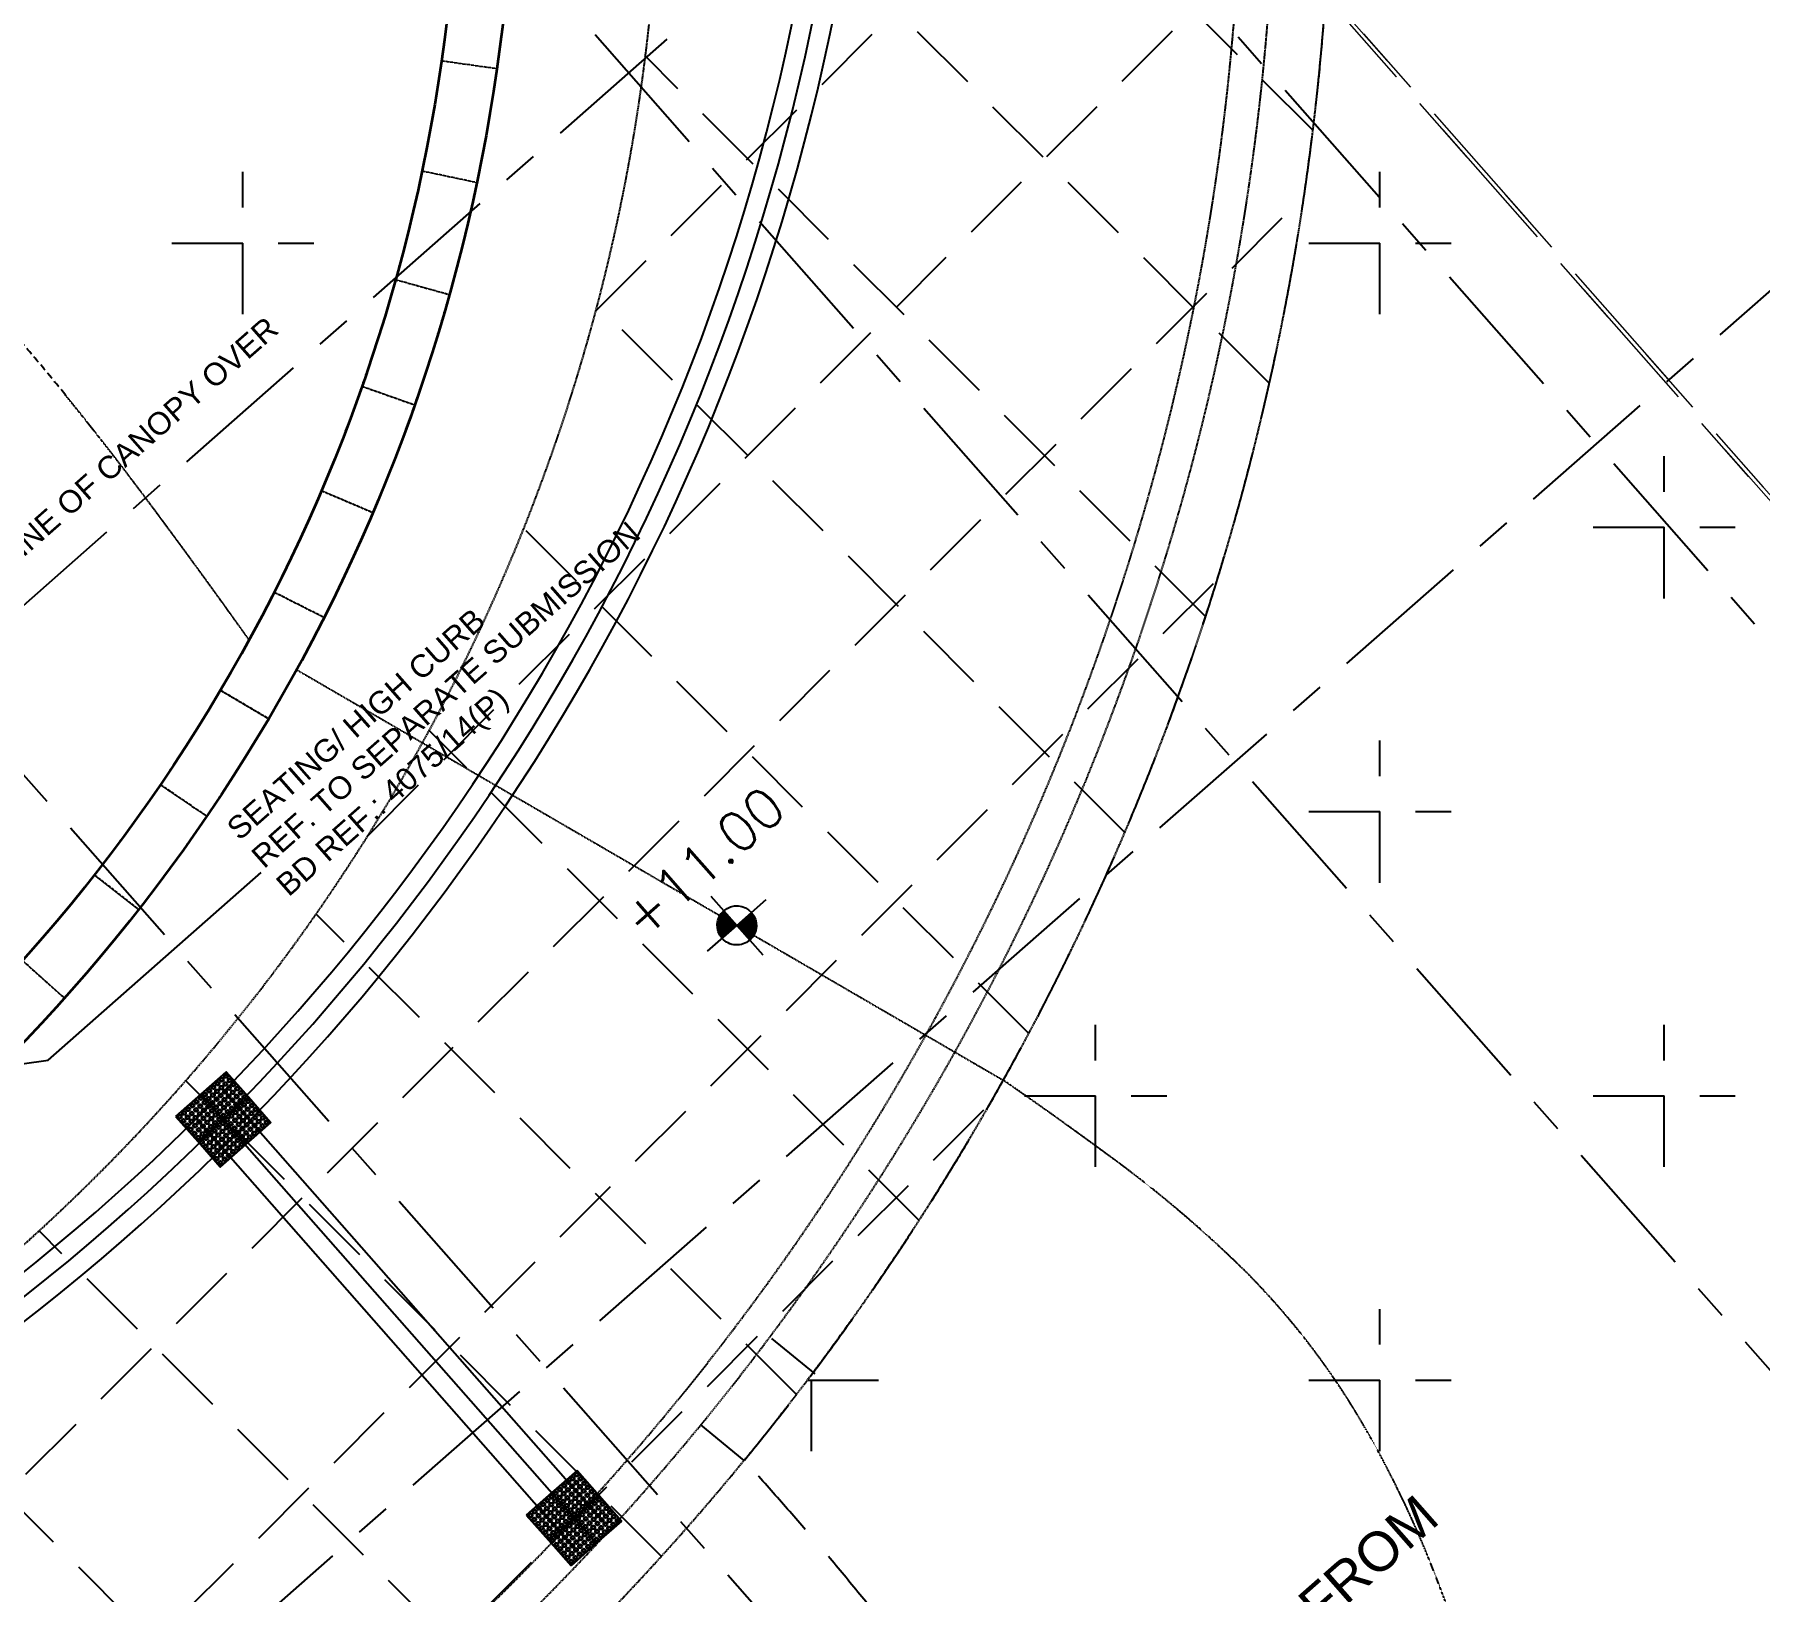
# Model space of a CAD drawing. Header units: millimetres. Extents: x 832728086 to 834530684, y 817551485 to 818349469.
# Drawn here: x 834335435 to 834350846, y 817997492 to 818011403 of the extents above; entities that cross this region are included whole.
import ezdxf

# ---------------------------------------------------------------- set-up
doc = ezdxf.new("R2010")
doc.units = ezdxf.units.MM
doc.header["$LTSCALE"] = 100
for name, pattern in [('Grid Line', [22.225, 12.7, -3.175, 3.175, -3.175]), ('Hidden', [9.525, 6.35, -3.175]), ('HIDDEN2', [4.7625, 3.175, -1.5875])]:
    doc.linetypes.add(name, pattern=pattern)
for name, color, linetype in [('+C-160', 160, 'Hidden'), ('000-Tactile-l', 8, 'Continuous'), ('DLN020__', 6, 'Continuous'), ('DLN030_1', 1, 'Continuous'), ('DLN040__', 7, 'Continuous'), ('DLN210__', 7, 'Continuous'), ('LEVEL', 7, 'Continuous')]:
    doc.layers.add(name, color=color, linetype=linetype)
doc.layers.add('000-edge seating element-b', color=4, linetype='Continuous', lineweight=20)
doc.layers.add('000-LAYOUT PROPOSAL W8', color=1, linetype='Continuous', lineweight=35)
doc.layers.add('000-helpline', color=30, linetype='Continuous', lineweight=30, plot=False)
doc.styles.add('romans', font='romans.shx')
doc.styles.get("Standard").update_dxf_attribs({"font": 'swiss.ttf'})
doc.styles.add('Swis721tBT', font='swissl.ttf')
doc.dimstyles.new('INTDIM', dxfattribs={"dimtxt": 200, "dimasz": 125, "dimexe": 100, "dimexo": 150, "dimgap": 80, "dimtad": 1, "dimdec": 0, "dimzin": 9, "dimdsep": 46, "dimtxsty": 'Swis721tBT', "dimblk": 'OPEN30', "dimcen": -125, "dimclrd": 256, "dimclre": 256, "dimclrt": 2, "dimaunit": 1, "dimadec": 1, "dimazin": 0, "dimtfac": 0.444444, "dimtdec": 0, "dimtix": 1, "dimtmove": 2, "dimatfit": 3, "dimldrblk": 'OPEN30', "dimfxl": 0, "dimtolj": 1, "dimlwd": -1, "dimlwe": -1, "dimarcsym": 0})

# ---------------------------------------------------------------- blocks, each defined once
blk = doc.blocks.new('*X5')
at = {"color": 0}
for p, q in [((45956, 42700), (46156, 42700)), ((45956, 42694), (46156, 42694)), ((45957, 42688), (46156, 42688)), ((45957, 42681), (46156, 42681)), ((45958, 42675), (46156, 42675)), ((45959, 42669), (46156, 42669)), ((45960, 42662), (46156, 42662)), ((45962, 42656), (46156, 42656)), ((45964, 42650), (46156, 42650)), ((45965, 42644), (46156, 42644)), ((45968, 42638), (46156, 42638)), ((45970, 42631), (46156, 42631)), ((45973, 42625), (46156, 42625)), ((45975, 42619), (46156, 42619)), ((45978, 42612), (46156, 42612)), ((45982, 42606), (46156, 42606)), ((45986, 42600), (46156, 42600)), ((45990, 42594), (46156, 42594)), ((45994, 42588), (46156, 42588)), ((45999, 42581), (46156, 42581)), ((46004, 42575), (46156, 42575)), ((46009, 42569), (46156, 42569)), ((46015, 42562), (46156, 42562)), ((46022, 42556), (46156, 42556)), ((46029, 42550), (46156, 42550)), ((46037, 42544), (46156, 42544)), ((46047, 42538), (46156, 42538)), ((46057, 42531), (46156, 42531)), ((46069, 42525), (46156, 42525)), ((46083, 42519), (46156, 42519)), ((46102, 42512), (46156, 42512)), ((46133, 42506), (46156, 42506))]:
    blk.add_line(p, q, dxfattribs=at)
blk = doc.blocks.new('*X4')
at = {"color": 0}
for p, q in [((46156, 42900), (46200, 42900)), ((46156, 42894), (46222, 42894)), ((46156, 42888), (46238, 42888)), ((46156, 42881), (46250, 42881)), ((46156, 42875), (46261, 42875)), ((46156, 42869), (46271, 42869)), ((46156, 42862), (46279, 42862)), ((46156, 42856), (46287, 42856)), ((46156, 42850), (46294, 42850)), ((46156, 42844), (46300, 42844)), ((46156, 42838), (46306, 42838)), ((46156, 42831), (46311, 42831)), ((46156, 42825), (46316, 42825)), ((46156, 42819), (46320, 42819)), ((46156, 42812), (46324, 42812)), ((46156, 42806), (46328, 42806)), ((46156, 42800), (46332, 42800)), ((46156, 42794), (46335, 42794)), ((46156, 42788), (46338, 42788)), ((46156, 42781), (46341, 42781)), ((46156, 42775), (46343, 42775)), ((46156, 42769), (46345, 42769)), ((46156, 42762), (46347, 42762)), ((46156, 42756), (46349, 42756)), ((46156, 42750), (46351, 42750)), ((46156, 42744), (46352, 42744)), ((46156, 42738), (46353, 42738)), ((46156, 42731), (46354, 42731)), ((46156, 42725), (46355, 42725)), ((46156, 42719), (46355, 42719)), ((46156, 42712), (46356, 42712)), ((46156, 42706), (46356, 42706))]:
    blk.add_line(p, q, dxfattribs=at)
blk = doc.blocks.new('ELFIN')
at = {"layer": 'LEVEL'}
for p, q in [((0, 0.5), (0, 0)), ((0, 0), (-0.5, 0)), ((0, 0), (0, -0.5)), ((0.5, 0), (0, 0))]:
    blk.add_line(p, q, dxfattribs=at)
for start, end in [(90, 180), (0, 90), (180, 270), (270, 0)]:
    blk.add_arc((0, 0), 0.25, start, end, dxfattribs=at)
at = {"layer": 'LEVEL', "xscale": 0.00125, "yscale": 0.00125, "zscale": 0.00125}
for name in ['*X4', '*X5']:
    blk.add_blockref(name, (-57.695, -53.381), dxfattribs=at)
at = {"layer": 'LEVEL', "style": 'romans'}
blk.add_attdef('ELFIN', (0.254, 0.347), '', height=0.5, dxfattribs=at)
blk = doc.blocks.new('_Open30')
at = {"color": 0, "linetype": 'ByBlock', "lineweight": -2}
for p, q in [((-1, 0.27), (0, 0)), ((0, 0), (-1, -0.27)), ((0, 0), (-1, 0))]:
    blk.add_line(p, q, dxfattribs=at)
blk = doc.blocks.new('tactile')
at = {"layer": '000-helpline', "ltscale": 0.015}
for points in [[(834336.979, 818001.984), (834337.204, 818002.182), (834337.402, 818001.957), (834337.177, 818001.759)], [(834336.754, 818001.786), (834336.979, 818001.984), (834337.177, 818001.759), (834336.952, 818001.561)], [(834337.177, 818001.759), (834337.402, 818001.957), (834337.601, 818001.732), (834337.375, 818001.534)], [(834336.952, 818001.561), (834337.177, 818001.759), (834337.375, 818001.534), (834337.15, 818001.335)], [(834340.113, 817998.423), (834340.339, 817998.621), (834340.537, 817998.396), (834340.312, 817998.197)], [(834339.888, 817998.224), (834340.113, 817998.423), (834340.312, 817998.197), (834340.086, 817997.999)], [(834340.312, 817998.197), (834340.537, 817998.396), (834340.735, 817998.17), (834340.51, 817997.972)], [(834340.086, 817997.999), (834340.312, 817998.197), (834340.51, 817997.972), (834340.285, 817997.774)]]:
    blk.add_lwpolyline(points, close=True, dxfattribs=at)
at = {"layer": '000-Tactile-l', "ltscale": 5e-05}
for p, q in [((834337.061, 818001.89, 10.469), (834340.51, 817997.972, 10.469)), ((834337.184, 818002.016, 10.469), (834340.588, 817998.148, 10.469)), ((834336.937, 818001.767, 10.469), (834340.326, 817997.917, 10.469))]:
    blk.add_line(p, q, dxfattribs=at)
at = {"layer": '000-Tactile-l', "ltscale": 0.015}
for centre, radius in [((834337.052, 818002.015), 0.0175), ((834337.052, 818002.015), 0.0125), ((834337.089, 818002.048), 0.0175), ((834337.089, 818002.048), 0.0125), ((834337.122, 818002.01), 0.0175), ((834337.127, 818002.081), 0.0175), ((834337.122, 818002.01), 0.0125), ((834337.127, 818002.081), 0.0125), ((834337.16, 818002.043), 0.0175), ((834337.164, 818002.114), 0.0175), ((834337.16, 818002.043), 0.0125), ((834337.164, 818002.114), 0.0125), ((834337.193, 818002.006), 0.0175), ((834337.197, 818002.076), 0.0175), ((834337.193, 818002.006), 0.0125), ((834337.202, 818002.147), 0.0175), ((834337.197, 818002.076), 0.0125), ((834337.202, 818002.147), 0.0125), ((834337.23, 818002.039), 0.0175), ((834337.235, 818002.109), 0.0175), ((834337.23, 818002.039), 0.0125), ((834337.235, 818002.109), 0.0125), ((834337.263, 818002.001), 0.0175), ((834337.268, 818002.072), 0.0175), ((834337.268, 818002.072), 0.0125), ((834337.301, 818002.034), 0.0175), ((834337.301, 818002.034), 0.0125), ((834336.864, 818001.85), 0.0175), ((834336.902, 818001.883), 0.0175), ((834336.902, 818001.883), 0.0125), ((834336.939, 818001.916), 0.0175), ((834336.939, 818001.916), 0.0125), ((834336.972, 818001.878), 0.0175), ((834336.977, 818001.949), 0.0175), ((834336.972, 818001.878), 0.0125), ((834336.977, 818001.949), 0.0125), ((834337.01, 818001.911), 0.0175), ((834337.014, 818001.982), 0.0175), ((834337.01, 818001.911), 0.0125), ((834337.014, 818001.982), 0.0125), ((834337.043, 818001.874), 0.0175), ((834337.047, 818001.944), 0.0175), ((834337.043, 818001.874), 0.0125), ((834337.047, 818001.944), 0.0125), ((834337.08, 818001.907), 0.0175), ((834337.085, 818001.977), 0.0175), ((834337.08, 818001.907), 0.0125), ((834337.085, 818001.977), 0.0125), ((834337.113, 818001.869), 0.0175), ((834337.118, 818001.94), 0.0175), ((834337.113, 818001.869), 0.0125), ((834337.118, 818001.94), 0.0125), ((834337.151, 818001.902), 0.0175), ((834337.155, 818001.973), 0.0175), ((834337.151, 818001.902), 0.0125), ((834337.155, 818001.973), 0.0125), ((834337.184, 818001.865), 0.0175), ((834337.188, 818001.935), 0.0175), ((834337.184, 818001.865), 0.0125), ((834337.188, 818001.935), 0.0125), ((834337.221, 818001.898), 0.0175), ((834337.226, 818001.968), 0.0175), ((834337.221, 818001.898), 0.0125), ((834337.226, 818001.968), 0.0125), ((834337.254, 818001.86), 0.0175), ((834337.259, 818001.931), 0.0175), ((834337.254, 818001.86), 0.0125), ((834337.259, 818001.931), 0.0125), ((834337.263, 818002.001), 0.0125), ((834337.292, 818001.893), 0.0175), ((834337.297, 818001.964), 0.0175), ((834337.292, 818001.893), 0.0125), ((834337.297, 818001.964), 0.0125), ((834337.325, 818001.856), 0.0175), ((834337.33, 818001.926), 0.0175), ((834337.325, 818001.856), 0.0125), ((834337.334, 818001.997), 0.0175), ((834337.33, 818001.926), 0.0125), ((834337.334, 818001.997), 0.0125), ((834337.363, 818001.889), 0.0175), ((834337.367, 818001.959), 0.0175), ((834337.363, 818001.889), 0.0125), ((834337.367, 818001.959), 0.0125), ((834337.396, 818001.851), 0.0175), ((834337.4, 818001.922), 0.0175), ((834337.396, 818001.851), 0.0125), ((834337.4, 818001.922), 0.0125), ((834337.433, 818001.884), 0.0175), ((834337.433, 818001.884), 0.0125), ((834337.466, 818001.847), 0.0175), ((834336.789, 818001.784), 0.0175), ((834336.789, 818001.784), 0.0125), ((834336.822, 818001.746), 0.0175), ((834336.827, 818001.817), 0.0175), ((834336.822, 818001.746), 0.0125), ((834336.827, 818001.817), 0.0125), ((834336.855, 818001.708), 0.0175), ((834336.86, 818001.779), 0.0175), ((834336.855, 818001.708), 0.0125), ((834336.86, 818001.779), 0.0125), ((834336.864, 818001.85), 0.0125), ((834336.893, 818001.742), 0.0175), ((834336.897, 818001.812), 0.0175), ((834336.893, 818001.742), 0.0125), ((834336.897, 818001.812), 0.0125), ((834336.926, 818001.704), 0.0175), ((834336.93, 818001.775), 0.0175), ((834336.926, 818001.704), 0.0125), ((834336.935, 818001.845), 0.0175), ((834336.93, 818001.775), 0.0125), ((834336.935, 818001.845), 0.0125), ((834336.963, 818001.737), 0.0175), ((834336.968, 818001.808), 0.0175), ((834336.963, 818001.737), 0.0125), ((834336.968, 818001.808), 0.0125), ((834336.996, 818001.699), 0.0175), ((834337.001, 818001.77), 0.0175), ((834336.996, 818001.699), 0.0125), ((834337.005, 818001.841), 0.0175), ((834337.001, 818001.77), 0.0125), ((834337.005, 818001.841), 0.0125), ((834337.034, 818001.733), 0.0175), ((834337.038, 818001.803), 0.0175), ((834337.034, 818001.733), 0.0125), ((834337.038, 818001.803), 0.0125), ((834337.067, 818001.695), 0.0175), ((834337.071, 818001.766), 0.0175), ((834337.076, 818001.836), 0.0175), ((834337.071, 818001.766), 0.0125), ((834337.076, 818001.836), 0.0125), ((834337.104, 818001.728), 0.0175), ((834337.109, 818001.799), 0.0175), ((834337.104, 818001.728), 0.0125), ((834337.109, 818001.799), 0.0125), ((834337.142, 818001.761), 0.0175), ((834337.146, 818001.832), 0.0175), ((834337.142, 818001.761), 0.0125), ((834337.146, 818001.832), 0.0125), ((834337.175, 818001.724), 0.0175), ((834337.179, 818001.794), 0.0175), ((834337.175, 818001.724), 0.0125), ((834337.179, 818001.794), 0.0125), ((834337.212, 818001.757), 0.0175), ((834337.217, 818001.827), 0.0175), ((834337.212, 818001.757), 0.0125), ((834337.217, 818001.827), 0.0125), ((834337.245, 818001.719), 0.0175), ((834337.25, 818001.79), 0.0175), ((834337.245, 818001.719), 0.0125), ((834337.25, 818001.79), 0.0125), ((834337.283, 818001.752), 0.0175), ((834337.288, 818001.823), 0.0175), ((834337.283, 818001.752), 0.0125), ((834337.288, 818001.823), 0.0125), ((834337.316, 818001.715), 0.0175), ((834337.321, 818001.785), 0.0175), ((834337.316, 818001.715), 0.0125), ((834337.321, 818001.785), 0.0125), ((834337.354, 818001.748), 0.0175), ((834337.358, 818001.818), 0.0175), ((834337.354, 818001.748), 0.0125), ((834337.358, 818001.818), 0.0125), ((834337.387, 818001.71), 0.0175), ((834337.391, 818001.781), 0.0175), ((834337.387, 818001.71), 0.0125), ((834337.391, 818001.781), 0.0125), ((834337.424, 818001.743), 0.0175), ((834337.429, 818001.814), 0.0175), ((834337.424, 818001.743), 0.0125), ((834337.429, 818001.814), 0.0125), ((834337.457, 818001.706), 0.0175), ((834337.462, 818001.776), 0.0175), ((834337.457, 818001.706), 0.0125), ((834337.462, 818001.776), 0.0125), ((834337.466, 818001.847), 0.0125), ((834337.495, 818001.739), 0.0175), ((834337.499, 818001.809), 0.0175), ((834337.495, 818001.739), 0.0125), ((834337.499, 818001.809), 0.0125), ((834337.528, 818001.701), 0.0175), ((834337.532, 818001.772), 0.0175), ((834337.528, 818001.701), 0.0125), ((834337.532, 818001.772), 0.0125), ((834337.565, 818001.734), 0.0175), ((834337.565, 818001.734), 0.0125), ((834336.888, 818001.671), 0.0175), ((834336.888, 818001.671), 0.0125), ((834336.921, 818001.633), 0.0175), ((834336.921, 818001.633), 0.0125), ((834336.954, 818001.596), 0.0175), ((834336.959, 818001.666), 0.0175), ((834336.954, 818001.596), 0.0125), ((834336.959, 818001.666), 0.0125), ((834336.987, 818001.558), 0.0175), ((834336.992, 818001.629), 0.0175), ((834336.987, 818001.558), 0.0125), ((834336.992, 818001.629), 0.0125), ((834337.025, 818001.591), 0.0175), ((834337.029, 818001.662), 0.0175), ((834337.025, 818001.591), 0.0125), ((834337.029, 818001.662), 0.0125), ((834337.058, 818001.554), 0.0175), ((834337.062, 818001.624), 0.0175), ((834337.058, 818001.554), 0.0125), ((834337.062, 818001.624), 0.0125), ((834337.067, 818001.695), 0.0125), ((834337.095, 818001.587), 0.0175), ((834337.1, 818001.657), 0.0175), ((834337.095, 818001.587), 0.0125), ((834337.1, 818001.657), 0.0125), ((834337.128, 818001.549), 0.0175), ((834337.133, 818001.62), 0.0175), ((834337.128, 818001.549), 0.0125), ((834337.137, 818001.69), 0.0175), ((834337.133, 818001.62), 0.0125), ((834337.137, 818001.69), 0.0125), ((834337.166, 818001.582), 0.0175), ((834337.17, 818001.653), 0.0175), ((834337.166, 818001.582), 0.0125), ((834337.17, 818001.653), 0.0125), ((834337.199, 818001.545), 0.0175), ((834337.203, 818001.615), 0.0175), ((834337.199, 818001.545), 0.0125), ((834337.208, 818001.686), 0.0175), ((834337.203, 818001.615), 0.0125), ((834337.208, 818001.686), 0.0125), ((834337.236, 818001.578), 0.0175), ((834337.241, 818001.648), 0.0175), ((834337.236, 818001.578), 0.0125), ((834337.241, 818001.648), 0.0125), ((834337.27, 818001.54), 0.0175), ((834337.274, 818001.611), 0.0175), ((834337.279, 818001.681), 0.0175), ((834337.274, 818001.611), 0.0125), ((834337.279, 818001.681), 0.0125), ((834337.307, 818001.573), 0.0175), ((834337.312, 818001.644), 0.0175), ((834337.307, 818001.573), 0.0125), ((834337.312, 818001.644), 0.0125), ((834337.345, 818001.606), 0.0175), ((834337.349, 818001.677), 0.0175), ((834337.345, 818001.606), 0.0125), ((834337.349, 818001.677), 0.0125), ((834337.378, 818001.569), 0.0175), ((834337.382, 818001.639), 0.0175), ((834337.378, 818001.569), 0.0125), ((834337.382, 818001.639), 0.0125), ((834337.415, 818001.602), 0.0175), ((834337.42, 818001.672), 0.0175), ((834337.415, 818001.602), 0.0125), ((834337.42, 818001.672), 0.0125), ((834337.453, 818001.635), 0.0175), ((834337.453, 818001.635), 0.0125), ((834337.49, 818001.668), 0.0175), ((834337.49, 818001.668), 0.0125), ((834337.02, 818001.521), 0.0175), ((834337.02, 818001.521), 0.0125), ((834337.053, 818001.483), 0.0175), ((834337.053, 818001.483), 0.0125), ((834337.086, 818001.446), 0.0175), ((834337.091, 818001.516), 0.0175), ((834337.086, 818001.446), 0.0125), ((834337.091, 818001.516), 0.0125), ((834337.119, 818001.408), 0.0175), ((834337.124, 818001.479), 0.0175), ((834337.119, 818001.408), 0.0125), ((834337.124, 818001.479), 0.0125), ((834337.157, 818001.441), 0.0175), ((834337.161, 818001.512), 0.0175), ((834337.157, 818001.441), 0.0125), ((834337.161, 818001.512), 0.0125), ((834337.19, 818001.404), 0.0175), ((834337.194, 818001.474), 0.0175), ((834337.19, 818001.404), 0.0125), ((834337.194, 818001.474), 0.0125), ((834337.227, 818001.437), 0.0175), ((834337.232, 818001.507), 0.0175), ((834337.227, 818001.437), 0.0125), ((834337.232, 818001.507), 0.0125), ((834337.265, 818001.47), 0.0175), ((834337.265, 818001.47), 0.0125), ((834337.27, 818001.54), 0.0125), ((834337.303, 818001.503), 0.0175), ((834337.303, 818001.503), 0.0125), ((834337.34, 818001.536), 0.0175), ((834337.34, 818001.536), 0.0125), ((834337.152, 818001.371), 0.0175), ((834337.152, 818001.371), 0.0125), ((834340.224, 817998.486), 0.0175), ((834340.224, 817998.486), 0.0125), ((834340.261, 817998.519), 0.0175), ((834340.261, 817998.519), 0.0125), ((834340.294, 817998.482), 0.0175), ((834340.299, 817998.552), 0.0175), ((834340.294, 817998.482), 0.0125), ((834340.299, 817998.552), 0.0125), ((834340.332, 817998.515), 0.0175), ((834340.336, 817998.585), 0.0175), ((834340.332, 817998.515), 0.0125), ((834340.336, 817998.585), 0.0125), ((834340.365, 817998.477), 0.0175), ((834340.369, 817998.548), 0.0175), ((834340.365, 817998.477), 0.0125), ((834340.369, 817998.548), 0.0125), ((834340.402, 817998.51), 0.0175), ((834340.402, 817998.51), 0.0125), ((834340.435, 817998.473), 0.0175), ((834340.435, 817998.473), 0.0125), ((834340.036, 817998.321), 0.0175), ((834340.036, 817998.321), 0.0125), ((834340.074, 817998.354), 0.0175), ((834340.074, 817998.354), 0.0125), ((834340.107, 817998.317), 0.0175), ((834340.111, 817998.387), 0.0175), ((834340.107, 817998.317), 0.0125), ((834340.111, 817998.387), 0.0125), ((834340.144, 817998.35), 0.0175), ((834340.149, 817998.42), 0.0175), ((834340.144, 817998.35), 0.0125), ((834340.149, 817998.42), 0.0125), ((834340.177, 817998.312), 0.0175), ((834340.182, 817998.383), 0.0175), ((834340.177, 817998.312), 0.0125), ((834340.186, 817998.453), 0.0175), ((834340.182, 817998.383), 0.0125), ((834340.186, 817998.453), 0.0125), ((834340.215, 817998.345), 0.0175), ((834340.219, 817998.416), 0.0175), ((834340.215, 817998.345), 0.0125), ((834340.219, 817998.416), 0.0125), ((834340.248, 817998.308), 0.0175), ((834340.252, 817998.378), 0.0175), ((834340.248, 817998.308), 0.0125), ((834340.257, 817998.449), 0.0175), ((834340.252, 817998.378), 0.0125), ((834340.257, 817998.449), 0.0125), ((834340.285, 817998.341), 0.0175), ((834340.29, 817998.411), 0.0175), ((834340.285, 817998.341), 0.0125), ((834340.29, 817998.411), 0.0125), ((834340.318, 817998.303), 0.0175), ((834340.323, 817998.374), 0.0175), ((834340.327, 817998.444), 0.0175), ((834340.323, 817998.374), 0.0125), ((834340.327, 817998.444), 0.0125), ((834340.356, 817998.336), 0.0175), ((834340.36, 817998.407), 0.0175), ((834340.356, 817998.336), 0.0125), ((834340.36, 817998.407), 0.0125), ((834340.393, 817998.369), 0.0175), ((834340.398, 817998.44), 0.0175), ((834340.393, 817998.369), 0.0125), ((834340.398, 817998.44), 0.0125), ((834340.426, 817998.332), 0.0175), ((834340.431, 817998.402), 0.0175), ((834340.426, 817998.332), 0.0125), ((834340.431, 817998.402), 0.0125), ((834340.464, 817998.365), 0.0175), ((834340.468, 817998.435), 0.0175), ((834340.464, 817998.365), 0.0125), ((834340.468, 817998.435), 0.0125), ((834340.497, 817998.327), 0.0175), ((834340.501, 817998.398), 0.0175), ((834340.497, 817998.327), 0.0125), ((834340.501, 817998.398), 0.0125), ((834340.535, 817998.36), 0.0175), ((834340.535, 817998.36), 0.0125), ((834340.568, 817998.323), 0.0175), ((834340.568, 817998.323), 0.0125), ((834339.923, 817998.222), 0.0175), ((834339.923, 817998.222), 0.0125), ((834339.956, 817998.185), 0.0175), ((834339.961, 817998.255), 0.0175), ((834339.956, 817998.185), 0.0125), ((834339.961, 817998.255), 0.0125), ((834339.99, 817998.147), 0.0175), ((834339.994, 817998.218), 0.0175), ((834339.999, 817998.288), 0.0175), ((834339.994, 817998.218), 0.0125), ((834339.999, 817998.288), 0.0125), ((834340.027, 817998.18), 0.0175), ((834340.032, 817998.251), 0.0175), ((834340.027, 817998.18), 0.0125), ((834340.032, 817998.251), 0.0125), ((834340.065, 817998.213), 0.0175), ((834340.069, 817998.284), 0.0175), ((834340.065, 817998.213), 0.0125), ((834340.069, 817998.284), 0.0125), ((834340.098, 817998.176), 0.0175), ((834340.102, 817998.246), 0.0175), ((834340.098, 817998.176), 0.0125), ((834340.102, 817998.246), 0.0125), ((834340.135, 817998.209), 0.0175), ((834340.14, 817998.279), 0.0175), ((834340.135, 817998.209), 0.0125), ((834340.14, 817998.279), 0.0125), ((834340.168, 817998.171), 0.0175), ((834340.173, 817998.242), 0.0175), ((834340.168, 817998.171), 0.0125), ((834340.173, 817998.242), 0.0125), ((834340.206, 817998.204), 0.0175), ((834340.21, 817998.275), 0.0175), ((834340.206, 817998.204), 0.0125), ((834340.21, 817998.275), 0.0125), ((834340.239, 817998.167), 0.0175), ((834340.243, 817998.237), 0.0175), ((834340.239, 817998.167), 0.0125), ((834340.243, 817998.237), 0.0125), ((834340.276, 817998.2), 0.0175), ((834340.281, 817998.27), 0.0175), ((834340.276, 817998.2), 0.0125), ((834340.281, 817998.27), 0.0125), ((834340.309, 817998.162), 0.0175), ((834340.314, 817998.233), 0.0175), ((834340.309, 817998.162), 0.0125), ((834340.314, 817998.233), 0.0125), ((834340.318, 817998.303), 0.0125), ((834340.347, 817998.195), 0.0175), ((834340.351, 817998.266), 0.0175), ((834340.347, 817998.195), 0.0125), ((834340.351, 817998.266), 0.0125), ((834340.38, 817998.158), 0.0175), ((834340.384, 817998.228), 0.0175), ((834340.38, 817998.158), 0.0125), ((834340.389, 817998.299), 0.0175), ((834340.384, 817998.228), 0.0125), ((834340.389, 817998.299), 0.0125), ((834340.417, 817998.191), 0.0175), ((834340.422, 817998.261), 0.0175), ((834340.417, 817998.191), 0.0125), ((834340.422, 817998.261), 0.0125), ((834340.45, 817998.153), 0.0175), ((834340.455, 817998.224), 0.0175), ((834340.45, 817998.153), 0.0125), ((834340.459, 817998.294), 0.0175), ((834340.455, 817998.224), 0.0125), ((834340.459, 817998.294), 0.0125), ((834340.488, 817998.186), 0.0175), ((834340.492, 817998.257), 0.0175), ((834340.488, 817998.186), 0.0125), ((834340.492, 817998.257), 0.0125), ((834340.521, 817998.149), 0.0175), ((834340.526, 817998.219), 0.0175), ((834340.53, 817998.29), 0.0175), ((834340.526, 817998.219), 0.0125), ((834340.53, 817998.29), 0.0125), ((834340.559, 817998.182), 0.0175), ((834340.563, 817998.252), 0.0175), ((834340.559, 817998.182), 0.0125), ((834340.563, 817998.252), 0.0125), ((834340.596, 817998.215), 0.0175), ((834340.601, 817998.285), 0.0175), ((834340.596, 817998.215), 0.0125), ((834340.601, 817998.285), 0.0125), ((834340.629, 817998.177), 0.0175), ((834340.634, 817998.248), 0.0175), ((834340.629, 817998.177), 0.0125), ((834340.634, 817998.248), 0.0125), ((834340.667, 817998.21), 0.0175), ((834340.667, 817998.21), 0.0125), ((834340.7, 817998.173), 0.0175), ((834340.7, 817998.173), 0.0125), ((834339.99, 817998.147), 0.0125), ((834340.023, 817998.109), 0.0175), ((834340.023, 817998.109), 0.0125), ((834340.056, 817998.072), 0.0175), ((834340.06, 817998.142), 0.0175), ((834340.056, 817998.072), 0.0125), ((834340.06, 817998.142), 0.0125), ((834340.089, 817998.034), 0.0175), ((834340.093, 817998.105), 0.0175), ((834340.089, 817998.034), 0.0125), ((834340.093, 817998.105), 0.0125), ((834340.122, 817997.997), 0.0175), ((834340.126, 817998.067), 0.0175), ((834340.131, 817998.138), 0.0175), ((834340.126, 817998.067), 0.0125), ((834340.131, 817998.138), 0.0125), ((834340.159, 817998.03), 0.0175), ((834340.164, 817998.1), 0.0175), ((834340.159, 817998.03), 0.0125), ((834340.164, 817998.1), 0.0125), ((834340.197, 817998.063), 0.0175), ((834340.201, 817998.133), 0.0175), ((834340.197, 817998.063), 0.0125), ((834340.201, 817998.133), 0.0125), ((834340.23, 817998.025), 0.0175), ((834340.234, 817998.096), 0.0175), ((834340.23, 817998.025), 0.0125), ((834340.234, 817998.096), 0.0125), ((834340.267, 817998.058), 0.0175), ((834340.272, 817998.129), 0.0175), ((834340.267, 817998.058), 0.0125), ((834340.272, 817998.129), 0.0125), ((834340.3, 817998.021), 0.0175), ((834340.305, 817998.091), 0.0175), ((834340.3, 817998.021), 0.0125), ((834340.305, 817998.091), 0.0125), ((834340.338, 817998.054), 0.0175), ((834340.342, 817998.124), 0.0175), ((834340.338, 817998.054), 0.0125), ((834340.342, 817998.124), 0.0125), ((834340.371, 817998.016), 0.0175), ((834340.375, 817998.087), 0.0175), ((834340.371, 817998.016), 0.0125), ((834340.375, 817998.087), 0.0125), ((834340.408, 817998.049), 0.0175), ((834340.413, 817998.12), 0.0175), ((834340.408, 817998.049), 0.0125), ((834340.413, 817998.12), 0.0125), ((834340.441, 817998.012), 0.0175), ((834340.446, 817998.082), 0.0175), ((834340.441, 817998.012), 0.0125), ((834340.446, 817998.082), 0.0125), ((834340.479, 817998.045), 0.0175), ((834340.483, 817998.115), 0.0175), ((834340.479, 817998.045), 0.0125), ((834340.483, 817998.115), 0.0125), ((834340.512, 817998.007), 0.0175), ((834340.517, 817998.078), 0.0175), ((834340.512, 817998.007), 0.0125), ((834340.517, 817998.078), 0.0125), ((834340.521, 817998.149), 0.0125), ((834340.55, 817998.04), 0.0175), ((834340.554, 817998.111), 0.0175), ((834340.55, 817998.04), 0.0125), ((834340.554, 817998.111), 0.0125), ((834340.587, 817998.073), 0.0175), ((834340.592, 817998.144), 0.0175), ((834340.587, 817998.073), 0.0125), ((834340.592, 817998.144), 0.0125), ((834340.625, 817998.106), 0.0175), ((834340.625, 817998.106), 0.0125), ((834340.662, 817998.14), 0.0175), ((834340.662, 817998.14), 0.0125), ((834340.122, 817997.997), 0.0125), ((834340.155, 817997.959), 0.0175), ((834340.155, 817997.959), 0.0125), ((834340.188, 817997.922), 0.0175), ((834340.192, 817997.992), 0.0175), ((834340.188, 817997.922), 0.0125), ((834340.192, 817997.992), 0.0125), ((834340.221, 817997.884), 0.0175), ((834340.225, 817997.955), 0.0175), ((834340.221, 817997.884), 0.0125), ((834340.225, 817997.955), 0.0125), ((834340.254, 817997.847), 0.0175), ((834340.258, 817997.917), 0.0175), ((834340.254, 817997.847), 0.0125), ((834340.263, 817997.988), 0.0175), ((834340.258, 817997.917), 0.0125), ((834340.263, 817997.988), 0.0125), ((834340.291, 817997.88), 0.0175), ((834340.296, 817997.95), 0.0175), ((834340.291, 817997.88), 0.0125), ((834340.296, 817997.95), 0.0125), ((834340.324, 817997.842), 0.0175), ((834340.329, 817997.913), 0.0175), ((834340.333, 817997.983), 0.0175), ((834340.329, 817997.913), 0.0125), ((834340.333, 817997.983), 0.0125), ((834340.362, 817997.875), 0.0175), ((834340.366, 817997.946), 0.0175), ((834340.362, 817997.875), 0.0125), ((834340.366, 817997.946), 0.0125), ((834340.399, 817997.908), 0.0175), ((834340.404, 817997.979), 0.0175), ((834340.399, 817997.908), 0.0125), ((834340.404, 817997.979), 0.0125), ((834340.437, 817997.941), 0.0175), ((834340.437, 817997.941), 0.0125), ((834340.474, 817997.974), 0.0175), ((834340.474, 817997.974), 0.0125), ((834340.287, 817997.809), 0.0175), ((834340.287, 817997.809), 0.0125), ((834340.324, 817997.842), 0.0125)]:
    blk.add_circle(centre, radius, dxfattribs=at)
at = {"layer": '000-Tactile-l', "ltscale": 5e-05}
for radius, start, end in [(19.516, 262.7863, 352.5256), (19.341, 262.7987, 352.513), (19.691, 262.7741, 352.5381)]:
    blk.add_arc((834323.328, 818015.51), radius, start, end, dxfattribs=at)
blk = doc.blocks.new('A$C062A3D83')
at = {"layer": '+C-160', "lineweight": 18, "ltscale": 2}
for p, q in [((50716, -24251), (17025, 13988)), ((17044, 14005), (31430, -2304))]:
    blk.add_line(p, q, dxfattribs=at)
at = {"layer": '+C-160'}
for p, q in [((23523, 5287), (17920, 10891)), ((17117, 3675), (23859, 10417)), ((23134, 3025), (17726, 8433)), ((15084, -1010), (23687, 7594)), ((22564, 943), (17559, 5948)), ((13962, 3645), (13962, 4915)), ((24122, 3645), (24122, 4915)), ((3942, -14803), (23444, 4699)), ((13327, 4280), (14597, 4280)), ((23487, 4280), (24757, 4280)), ((21842, -987), (17130, 3725)), ((26662, 1105), (26662, 2375)), ((20985, -2781), (16473, 1730)), ((26027, 1740), (27297, 1740)), ((7369, -14027), (22668, 1272)), ((20005, -4453), (15628, -76)), ((24122, -1435), (24122, -165)), ((23487, -800), (24757, -800)), ((18909, -6008), (14617, -1716)), ((21582, -3975), (21582, -2705)), ((26662, -3975), (26662, -2705)), ((17702, -7454), (13453, -3204)), ((20947, -3340), (22217, -3340)), ((26027, -3340), (27297, -3340)), ((12051, -11997), (20638, -3410)), ((16388, -8791), (12143, -4546)), ((24122, -6515), (24122, -5245)), ((19076, -5824), (18690, -5506)), ((14966, -10020), (10686, -5741)), ((19042, -6515), (19042, -5834)), ((19007, -5880), (19677, -5880)), ((23487, -5880), (24757, -5880)), ((18442, -6597), (18055, -6279))]:
    blk.add_line(p, q, dxfattribs=at)
at = {"layer": '+C-160', "ltscale": 0.04}
for p, q in [((15738, 5909), (16233, 5839)), ((15564, 4925), (16054, 4822)), ((15327, 3953), (15809, 3819)), ((15027, 3000), (15499, 2834)), ((14665, 2068), (15125, 1872)), ((14244, 1161), (14690, 936)), ((13764, 284), (14194, 30)), ((13228, -560), (13641, -842)), ((12638, -1367), (13032, -1675)), ((11996, -2134), (12369, -2467))]:
    blk.add_line(p, q, dxfattribs=at)
at = {"layer": '+C-160', "ltscale": 5e-05}
blk.add_line((14443, 468), (20757, -3200), dxfattribs=at)
at = {"layer": '+C-160', "ltscale": 0.01}
for radius, end in [(23125, 358.7579), (22625, 358.7579), (22625, 358.7579), (22325, 358.7579), (17125, 358.4469), (23125, 358.4469)]:
    blk.add_arc((567, 8075), radius, 260.0407, end, dxfattribs=at)
at = {"layer": '+C-160'}
for centre, radius, start, end in [((595, 8067), 15297, 311.8583, 358.4714), ((595, 8067), 15297, 311.8583, 358.4714), ((567, 8075), 15825, 311.9871, 358.4469), ((567, 8075), 15825, 311.9871, 358.4469)]:
    blk.add_arc(centre, radius, start, end, dxfattribs=at)
at = {"layer": '+C-160', "ltscale": 0.1}
blk.add_arc((934, -6258), 14671, 38.7321, 51.2559, dxfattribs=at)
at = {"layer": '+C-160', "ltscale": 5e-05}
for centre, radius, start, end in [((-8741, -14273), 27233, 36.8613, 39.1515), ((-40548, -38058), 66950, 35.40881, 36.81797), ((-8, -33244), 36522, 53.5841, 55.3495), ((15344, -12610), 10804, 45.3493, 54.1435), ((18169, -9647), 6711, 29.2291, 44.7305), ((15741, -11047), 9514, 21.6506, 29.4428), ((11942, -12596), 13616, 17.0634, 21.8128)]:
    blk.add_arc(centre, radius, start, end, dxfattribs=at)
at = {"layer": '+C-160'}
for centre, major_axis, start_param, end_param in [((567, 8075), (1512, 23076), 4.677073, 4.756152), ((567, 8075), (-21574, 8326), 2.822627, 3.409129), ((-3144, -26266), (22164, 19016), -0.03094, 0.029881)]:
    blk.add_ellipse(centre, major_axis=major_axis, ratio=1, start_param=start_param, end_param=end_param, dxfattribs=at)
at = {"layer": '+C-160', "ltscale": 4}
blk.add_open_spline([(-72340, -33621), (-20541, 11966), (31258, 57553)], degree=2, dxfattribs=at)

msp = doc.modelspace()

# ---------------------------------------------------------------- linework, layer by layer
at = {"layer": '000-edge seating element-b', "ltscale": 0.04}
for points in [[(834339071.2394, 818011169.4347), (834339566.2242, 818011098.7945)], [(834338897.7718, 818010184.7752), (834339387.097, 818010082.0093)], [(834338660.4673, 818009213.5225), (834339142.0502, 818009079.0682)], [(834338360.3362, 818008259.8105), (834338832.1269, 818008094.2402)], [(834337998.6558, 818007327.6987), (834338458.6462, 818007131.717)], [(834337576.9657, 818006421.1543), (834338023.1979, 818006195.5955)], [(834337097.0606, 818005544.0361), (834337527.6353, 818005289.8602)], [(834336560.9833, 818004700.0774), (834336974.0678, 818004418.3662)], [(834335971.0155, 818003892.8704), (834336364.8516, 818003584.823)], [(834335329.6683, 818003125.8508), (834335702.5796, 818002792.7785)]]:
    msp.add_lwpolyline(points, dxfattribs=at)
at = {"layer": '000-LAYOUT PROPOSAL W8'}
for points in [[(834326716.7875, 818002247.8961), (834328332.8322, 818000411.59, -0.547730429), (834327511.6147, 817997927.1536, -0.1013651117), (834321162.9588, 817997747.9615, 0.0201326745), (834318052.8642, 817998165.8414, -0.0905165702), (834312866.7281, 817999622.6308, -0.5008144333), (834312567.6984, 818001196.0289, 0.0749502683), (834317681.8758, 818008815.0045, -0.1302486649), (834326675.6781, 818019480.223, -0.2155883545), (834338804.9966, 818021768.92, -0.3889239226), (834340310.3526, 818019524.3914, 0.0310006609), (834339719.1424, 818012905.6651, -0.2055425591), (834334486.2786, 818001571.8638)], [(834326716.7875, 818002247.8961), (834328332.8322, 818000411.59, -0.547730429), (834327511.6147, 817997927.1536, -0.1013651117), (834321162.9588, 817997747.9615, 0.0201326745), (834318052.8642, 817998165.8414, -0.0905165702), (834312866.7281, 817999622.6308, -0.5008144333), (834312567.6984, 818001196.0289, 0.0749502683), (834317681.8758, 818008815.0045, -0.1302486649), (834326675.6781, 818019480.223, -0.2155883545), (834338804.9966, 818021768.92, -0.3889239226), (834340310.3526, 818019524.3914, 0.0310006609), (834339719.1424, 818012905.6651, -0.2055425591), (834334486.2786, 818001571.8638)], [(834326341.4213, 818001917.5458), (834327957.4895, 818000081.2601, -0.5386052333), (834327397.5004, 817998413.9574, -0.1013651117), (834321249.433, 817998240.427, 0.0201326745), (834318099.4479, 817998663.6666, -0.0905165702), (834313086.183, 818000071.8964, -0.5008144334), (834312936.6681, 818000858.5954, 0.0749502683), (834318133.9226, 818008601.3371, -0.1302486649), (834326962.5934, 818019070.736, -0.2155883545), (834338687.0302, 818021283.0353, -0.3889239226), (834339816.0472, 818019599.6389, 0.0310006609), (834339219.3261, 818012919.2164, -0.2062397941), (834334135.4331, 818001934.3564)], [(834326341.4213, 818001917.5458), (834327957.4895, 818000081.2601, -0.5386052333), (834327397.5004, 817998413.9574, -0.1013651117), (834321249.433, 817998240.427, 0.0201326745), (834318099.4479, 817998663.6666, -0.0905165702), (834313086.183, 818000071.8964, -0.5008144334), (834312936.6681, 818000858.5954, 0.0749502683), (834318133.9226, 818008601.3371, -0.1302486649), (834326962.5934, 818019070.736, -0.2155883545), (834338687.0302, 818021283.0353, -0.3889239226), (834339816.0472, 818019599.6389, 0.0310006609), (834339219.3261, 818012919.2164, -0.2062397941), (834334135.4331, 818001934.3564)]]:
    msp.add_lwpolyline(points, format="xyb", dxfattribs=at)
at = {"layer": 'DLN020__', "linetype": 'Grid Line'}
for p, q in [((834382686.5656, 817969907.8828), (834318888.9146, 818042399.043)), ((834379458.6174, 817967067.0466), (834315660.9664, 818039558.2068)), ((834373302.9952, 817961649.638), (834309505.3443, 818034140.7982)), ((834349425.0358, 818018703.2651), (834280087.1053, 817957680.6925)), ((834353113.9326, 818011026.4231), (834285504.5139, 817951525.0703))]:
    msp.add_line(p, q, dxfattribs=at)
at = {"layer": 'DLN210__', "color": 2, "linetype": 'HIDDEN2', "lineweight": 18, "ltscale": 2}
for points in [[(834354763.4348, 818002956.4657), (834367803.5933, 818014432.7819), (834366828.3311, 818028384.1528, -0.178955501), (834335581.0509, 818042213.1454), (834334491.8158, 818043259.2451), (834329202.959, 818038604.6443), (834332902.6379, 818034400.8205), (834326325.8598, 818028612.7631), (834331407.5249, 818022838.9835, -0.1214358878), (834336330.1909, 818022150.6232, -0.1207363091), (834340377.3037, 818019264.9071), (834354763.4348, 818002956.4657)], [(834322079.0504, 818033400.7794), (834273584.7587, 817990722.1703), (834304338.188, 817955778.066), (834304338.0644, 817955777.9573), (834306485.0849, 817953338.8671), (834306485.3316, 817953338.3377), (834331029.1096, 817925450.0548), (834375214.7739, 817964337.2819), (834375214.7739, 817964337.2819), (834375214.7739, 817964337.2819), (834374049.3733, 817981008.6316), (834340358.4538, 818019248.4846, 0.2453038077), (834331397.2624, 818022812.8034), (834322079.0504, 818033400.7794), (834273584.7587, 817990722.1703)]]:
    msp.add_lwpolyline(points, format="xyb", close=True, dxfattribs=at)

# ---------------------------------------------------------------- block references
at = {"layer": '+C-160', "ltscale": 5}
msp.add_blockref('A$C062A3D83', (834323333.3128, 818005260.0327), dxfattribs=at)
at = {"layer": '000-Tactile-l', "xscale": 1000, "yscale": 1000, "zscale": 1000}
msp.add_blockref('tactile', (-56.4905, -49.2817, -0.0703), dxfattribs=at)
at = {"layer": 'LEVEL'}
ref = msp.add_blockref('ELFIN', (834341709.6557, 818003443.2936), dxfattribs=dict(at, xscale=-700.0000000000001, yscale=700.0000000000001, zscale=700.0000000000001, rotation=41.35019554188914))
ref.add_attrib('ELFIN', '+11.00', (834340867.7632, 818003301.1534), dxfattribs={"height": 350, "rotation": 41.35019207, "style": 'romans'})

# ---------------------------------------------------------------- texts
at = {"color": 0, "insert": (834344185.7686, 817995219.7571), "char_height": 350, "width": 5668.114938, "attachment_point": 1, "rotation": 41.35019583}
msp.add_mtext('{\\C7;SMOKE VENT FROM BELOW FOR B1}', dxfattribs=at)
at = {"layer": 'DLN040__', "color": 0, "char_height": 350, "width": 4508.729432, "attachment_point": 1}
for s, insert, rotation in [('{\\H0.57143x;LINE OF CANOPY OVER}', (834335085.8313, 818006774.1855, -3.6886), 41.35019579), ('{\\H0.57143x;SEATING/ HIGH CURB\\PREF. TO SEPARATE SUBMISSION\\PBD REF.: 4075/14(P)}', (834337132.8939, 818004343.2502, -0.0028), 41.35019583)]:
    msp.add_mtext(s, dxfattribs=dict(at, insert=insert, rotation=rotation))

# ---------------------------------------------------------------- leaders
at = {"layer": 'DLN030_1', "color": 1}
msp.add_leader([(834334729.9766, 818002124.866), (834335557.0149, 818002240.4432), (834337459.5314, 818003914.8002)], dimstyle='INTDIM', override={"dimtxt": 100, "dimasz": 100, "dimgap": 30, "dimtad": 0, "dimarcsym": 2}, dxfattribs=at)

doc.saveas('drawing.dxf')
